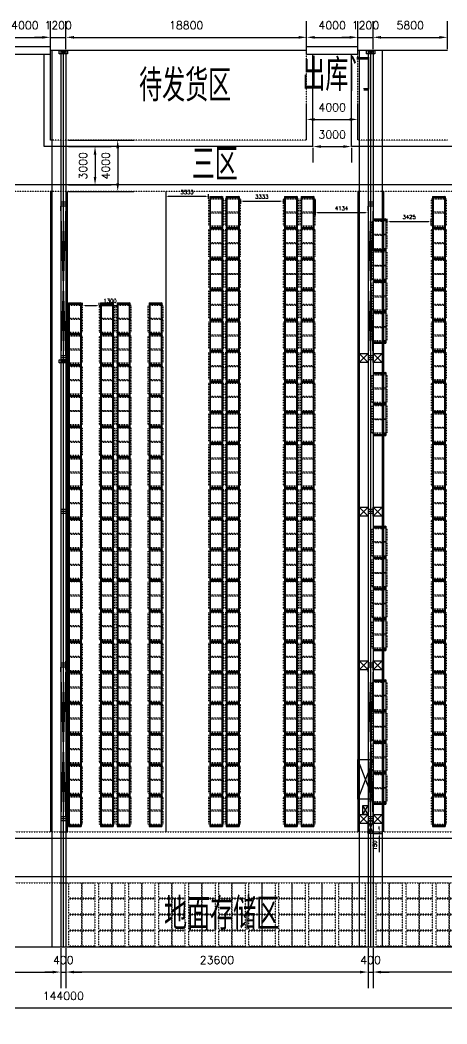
# Model space of a CAD drawing. Header units: millimetres. Extents: x 6622 to 532820, y 3370 to 359312.
# Drawn here: x 247225 to 280562, y 171590 to 249978 of the extents above; entities that cross this region are included whole.
import ezdxf

# ---------------------------------------------------------------- set-up
doc = ezdxf.new("R2010")
doc.units = ezdxf.units.MM
doc.linetypes.add('ACAD_ISO03W100', pattern=[30, 12, -18])
doc.styles.get("Standard").update_dxf_attribs({"font": 'txt', "bigfont": 'gbcbig.shx'})
doc.dimstyles.new('ISO-25', dxfattribs={"dimtxt": 625, "dimasz": 625, "dimexe": 1250, "dimexo": 100, "dimgap": 625, "dimtad": 1, "dimtxsty": 'Standard', "dimcen": 2.5, "dimadec": 0, "dimazin": 0, "dimtfac": 1, "dimtmove": 0, "dimatfit": 3, "dimfxl": 1, "dimarcsym": 0})
doc.dimstyles.new('副本 ISO-25', dxfattribs={"dimtxt": 300, "dimasz": 200, "dimexe": 200, "dimexo": 25, "dimgap": 200, "dimtad": 1, "dimtxsty": 'Standard', "dimcen": 2.5, "dimadec": 0, "dimazin": 0, "dimtfac": 1, "dimtmove": 0, "dimatfit": 3, "dimfxl": 1, "dimarcsym": 0})

# ---------------------------------------------------------------- blocks, each defined once
blk = doc.blocks.new('*D259')
at = {"color": 0, "lineweight": -2, "transparency": 16777216}
for p, q in [((270100, 240000), (270100, 238850)), ((270725, 240100), (272475, 240100)), ((273100, 240000), (273100, 238850))]:
    blk.add_line(p, q, dxfattribs=at)
at = {"color": 0, "transparency": 16777216}
for points in [[(270725, 240204), (270725, 239996), (270100, 240100)], [(272475, 240204), (272475, 239996), (273100, 240100)]]:
    blk.add_solid(points, dxfattribs=at)
at = {"layer": 'Defpoints', "color": 0, "transparency": 16777216}
for p in [(270100, 240100), (273100, 240100), (273100, 240100)]:
    blk.add_point(p, dxfattribs=at)
at = {"color": 0, "transparency": 16777216, "insert": (271600, 241038), "char_height": 625, "attachment_point": 5}
blk.add_mtext('3000', dxfattribs=at)
blk = doc.blocks.new('*D260')
at = {"color": 0, "lineweight": -2, "transparency": 16777216}
for p, q in [((269600, 240700), (269600, 243470)), ((273600, 240700), (273600, 243470)), ((270225, 242220), (272975, 242220))]:
    blk.add_line(p, q, dxfattribs=at)
at = {"color": 0, "transparency": 16777216}
for points in [[(270225, 242324), (270225, 242116), (269600, 242220)], [(272975, 242324), (272975, 242116), (273600, 242220)]]:
    blk.add_solid(points, dxfattribs=at)
at = {"layer": 'Defpoints', "color": 0, "transparency": 16777216}
for p in [(273600, 242220), (269600, 240600), (273600, 240600)]:
    blk.add_point(p, dxfattribs=at)
at = {"color": 0, "transparency": 16777216, "insert": (271600, 243158), "char_height": 625, "attachment_point": 5}
blk.add_mtext('4000', dxfattribs=at)
blk = doc.blocks.new('*D262')
at = {"color": 0, "lineweight": -2, "transparency": 16777216}
for p, q in [((245600, 248000), (245600, 249880)), ((249600, 248000), (249600, 249880)), ((246225, 248630), (248975, 248630))]:
    blk.add_line(p, q, dxfattribs=at)
at = {"color": 0, "transparency": 16777216}
for points in [[(246225, 248734), (246225, 248526), (245600, 248630)], [(248975, 248734), (248975, 248526), (249600, 248630)]]:
    blk.add_solid(points, dxfattribs=at)
at = {"layer": 'Defpoints', "color": 0, "transparency": 16777216}
for p in [(249600, 248630), (245600, 247900), (249600, 247900)]:
    blk.add_point(p, dxfattribs=at)
at = {"color": 0, "transparency": 16777216, "insert": (247600, 249568), "char_height": 625, "attachment_point": 5}
blk.add_mtext('4000', dxfattribs=at)
blk = doc.blocks.new('*D263')
at = {"color": 0, "lineweight": -2, "transparency": 16777216}
for p, q in [((249600, 247700), (249600, 249880)), ((250800, 247700), (250800, 249880)), ((248975, 248630), (248350, 248630)), ((249600, 248630), (250800, 248630)), ((251425, 248630), (252050, 248630))]:
    blk.add_line(p, q, dxfattribs=at)
at = {"color": 0, "transparency": 16777216}
for points in [[(248975, 248734), (248975, 248526), (249600, 248630)], [(251425, 248734), (251425, 248526), (250800, 248630)]]:
    blk.add_solid(points, dxfattribs=at)
at = {"layer": 'Defpoints', "color": 0, "transparency": 16777216}
for p in [(250800, 248630), (249600, 247600), (250800, 247600)]:
    blk.add_point(p, dxfattribs=at)
at = {"color": 0, "transparency": 16777216, "insert": (250200, 249568), "char_height": 625, "attachment_point": 5}
blk.add_mtext('1200', dxfattribs=at)
blk = doc.blocks.new('*D264')
at = {"color": 0, "lineweight": -2, "transparency": 16777216}
for p, q in [((250800, 247700), (250800, 249880)), ((269600, 247700), (269600, 249880)), ((251425, 248630), (268975, 248630))]:
    blk.add_line(p, q, dxfattribs=at)
at = {"color": 0, "transparency": 16777216}
for points in [[(251425, 248734), (251425, 248526), (250800, 248630)], [(268975, 248734), (268975, 248526), (269600, 248630)]]:
    blk.add_solid(points, dxfattribs=at)
at = {"layer": 'Defpoints', "color": 0, "transparency": 16777216}
for p in [(269600, 248630), (250800, 247600), (269600, 247600)]:
    blk.add_point(p, dxfattribs=at)
at = {"color": 0, "transparency": 16777216, "insert": (260200, 249568), "char_height": 625, "attachment_point": 5}
blk.add_mtext('18800', dxfattribs=at)
blk = doc.blocks.new('*D265')
at = {"color": 0, "lineweight": -2, "transparency": 16777216}
for p, q in [((269600, 248000), (269600, 249880)), ((273600, 248000), (273600, 249880)), ((270225, 248630), (272975, 248630))]:
    blk.add_line(p, q, dxfattribs=at)
at = {"color": 0, "transparency": 16777216}
for points in [[(270225, 248734), (270225, 248526), (269600, 248630)], [(272975, 248734), (272975, 248526), (273600, 248630)]]:
    blk.add_solid(points, dxfattribs=at)
at = {"layer": 'Defpoints', "color": 0, "transparency": 16777216}
for p in [(273600, 248630), (269600, 247900), (273600, 247900)]:
    blk.add_point(p, dxfattribs=at)
at = {"color": 0, "transparency": 16777216, "insert": (271600, 249568), "char_height": 625, "attachment_point": 5}
blk.add_mtext('4000', dxfattribs=at)
blk = doc.blocks.new('*D266')
at = {"color": 0, "lineweight": -2, "transparency": 16777216}
for p, q in [((273600, 247700), (273600, 249880)), ((274800, 247700), (274800, 249880)), ((272975, 248630), (272350, 248630)), ((273600, 248630), (274800, 248630)), ((275425, 248630), (276050, 248630))]:
    blk.add_line(p, q, dxfattribs=at)
at = {"color": 0, "transparency": 16777216}
for points in [[(272975, 248734), (272975, 248526), (273600, 248630)], [(275425, 248734), (275425, 248526), (274800, 248630)]]:
    blk.add_solid(points, dxfattribs=at)
at = {"layer": 'Defpoints', "color": 0, "transparency": 16777216}
for p in [(274800, 248630), (273600, 247600), (274800, 247600)]:
    blk.add_point(p, dxfattribs=at)
at = {"color": 0, "transparency": 16777216, "insert": (274200, 249568), "char_height": 625, "attachment_point": 5}
blk.add_mtext('1200', dxfattribs=at)
blk = doc.blocks.new('*D267')
at = {"color": 0, "lineweight": -2, "transparency": 16777216}
for p, q in [((274800, 247700), (274800, 249880)), ((280600, 247700), (280600, 249880)), ((275425, 248630), (279975, 248630))]:
    blk.add_line(p, q, dxfattribs=at)
at = {"color": 0, "transparency": 16777216}
for points in [[(275425, 248734), (275425, 248526), (274800, 248630)], [(279975, 248734), (279975, 248526), (280600, 248630)]]:
    blk.add_solid(points, dxfattribs=at)
at = {"layer": 'Defpoints', "color": 0, "transparency": 16777216}
for p in [(280600, 248630), (274800, 247600), (280600, 247600)]:
    blk.add_point(p, dxfattribs=at)
at = {"color": 0, "transparency": 16777216, "insert": (277700, 249568), "char_height": 625, "attachment_point": 5}
blk.add_mtext('5800', dxfattribs=at)
blk = doc.blocks.new('*D250')
at = {"color": 0, "lineweight": -2, "transparency": 16777216}
for p, q in [((274800, 177500), (274800, 174390)), ((298400, 177500), (298400, 174390)), ((297775, 175640), (275425, 175640))]:
    blk.add_line(p, q, dxfattribs=at)
at = {"color": 0, "transparency": 16777216}
for points in [[(275425, 175744), (275425, 175536), (274800, 175640)], [(297775, 175744), (297775, 175536), (298400, 175640)]]:
    blk.add_solid(points, dxfattribs=at)
at = {"layer": 'Defpoints', "color": 0, "transparency": 16777216}
for p in [(274800, 177600), (298400, 177600), (274800, 175640)]:
    blk.add_point(p, dxfattribs=at)
at = {"color": 0, "transparency": 16777216, "insert": (286600, 176578), "char_height": 625, "attachment_point": 5}
blk.add_mtext('23600', dxfattribs=at)
blk = doc.blocks.new('*D251')
at = {"color": 0, "lineweight": -2, "transparency": 16777216}
for p, q in [((250800, 177500), (250800, 174390)), ((274400, 177500), (274400, 174390)), ((273775, 175640), (251425, 175640))]:
    blk.add_line(p, q, dxfattribs=at)
at = {"color": 0, "transparency": 16777216}
for points in [[(251425, 175744), (251425, 175536), (250800, 175640)], [(273775, 175744), (273775, 175536), (274400, 175640)]]:
    blk.add_solid(points, dxfattribs=at)
at = {"layer": 'Defpoints', "color": 0, "transparency": 16777216}
for p in [(250800, 177600), (274400, 177600), (250800, 175640)]:
    blk.add_point(p, dxfattribs=at)
at = {"color": 0, "transparency": 16777216, "insert": (262600, 176578), "char_height": 625, "attachment_point": 5}
blk.add_mtext('23600', dxfattribs=at)
blk = doc.blocks.new('*D252')
at = {"color": 0, "lineweight": -2, "transparency": 16777216}
for p, q in [((274400, 177500), (274400, 174390)), ((274800, 177500), (274800, 174390)), ((273775, 175640), (273150, 175640)), ((274400, 175640), (274800, 175640)), ((275425, 175640), (276050, 175640))]:
    blk.add_line(p, q, dxfattribs=at)
at = {"color": 0, "transparency": 16777216}
for points in [[(273775, 175744), (273775, 175536), (274400, 175640)], [(275425, 175744), (275425, 175536), (274800, 175640)]]:
    blk.add_solid(points, dxfattribs=at)
at = {"layer": 'Defpoints', "color": 0, "transparency": 16777216}
for p in [(274400, 177600), (274800, 177600), (274800, 175640)]:
    blk.add_point(p, dxfattribs=at)
at = {"color": 0, "transparency": 16777216, "insert": (274600, 176578), "char_height": 625, "attachment_point": 5}
blk.add_mtext('400', dxfattribs=at)
blk = doc.blocks.new('*D253')
at = {"color": 0, "lineweight": -2, "transparency": 16777216}
for p, q in [((226800, 177500), (226800, 174390)), ((250400, 177500), (250400, 174390)), ((227425, 175640), (249775, 175640))]:
    blk.add_line(p, q, dxfattribs=at)
at = {"color": 0, "transparency": 16777216}
for points in [[(227425, 175744), (227425, 175536), (226800, 175640)], [(249775, 175744), (249775, 175536), (250400, 175640)]]:
    blk.add_solid(points, dxfattribs=at)
at = {"layer": 'Defpoints', "color": 0, "transparency": 16777216}
for p in [(226800, 177600), (250400, 177600), (250400, 175640)]:
    blk.add_point(p, dxfattribs=at)
at = {"color": 0, "transparency": 16777216, "insert": (238600, 176578), "char_height": 625, "attachment_point": 5}
blk.add_mtext('23600', dxfattribs=at)
blk = doc.blocks.new('*D254')
at = {"color": 0, "lineweight": -2, "transparency": 16777216}
for p, q in [((250400, 177500), (250400, 174390)), ((250800, 177500), (250800, 174390)), ((249775, 175640), (249150, 175640)), ((250400, 175640), (250800, 175640)), ((251425, 175640), (252050, 175640))]:
    blk.add_line(p, q, dxfattribs=at)
at = {"color": 0, "transparency": 16777216}
for points in [[(249775, 175744), (249775, 175536), (250400, 175640)], [(251425, 175744), (251425, 175536), (250800, 175640)]]:
    blk.add_solid(points, dxfattribs=at)
at = {"layer": 'Defpoints', "color": 0, "transparency": 16777216}
for p in [(250400, 177600), (250800, 177600), (250800, 175640)]:
    blk.add_point(p, dxfattribs=at)
at = {"color": 0, "transparency": 16777216, "insert": (250600, 176578), "char_height": 625, "attachment_point": 5}
blk.add_mtext('400', dxfattribs=at)
blk = doc.blocks.new('*D255')
at = {"color": 0, "lineweight": -2, "transparency": 16777216}
for p, q in [((251000, 240100), (254330, 240100)), ((253080, 239475), (253080, 237725)), ((251000, 237100), (254330, 237100))]:
    blk.add_line(p, q, dxfattribs=at)
at = {"color": 0, "transparency": 16777216}
for points in [[(252976, 239475), (253184, 239475), (253080, 240100)], [(252976, 237725), (253184, 237725), (253080, 237100)]]:
    blk.add_solid(points, dxfattribs=at)
at = {"layer": 'Defpoints', "color": 0, "transparency": 16777216}
for p in [(250900, 240100), (250900, 237100), (253080, 237100)]:
    blk.add_point(p, dxfattribs=at)
at = {"color": 0, "transparency": 16777216, "insert": (252142, 238600), "char_height": 625, "attachment_point": 5, "rotation": 90}
blk.add_mtext('3000', dxfattribs=at)
blk = doc.blocks.new('*D256')
at = {"color": 0, "lineweight": -2, "transparency": 16777216}
for p, q in [((251000, 240600), (256100, 240600)), ((254850, 239975), (254850, 237225)), ((251000, 236600), (256100, 236600))]:
    blk.add_line(p, q, dxfattribs=at)
at = {"color": 0, "transparency": 16777216}
for points in [[(254746, 239975), (254954, 239975), (254850, 240600)], [(254746, 237225), (254954, 237225), (254850, 236600)]]:
    blk.add_solid(points, dxfattribs=at)
at = {"layer": 'Defpoints', "color": 0, "transparency": 16777216}
for p in [(250900, 240600), (250900, 236600), (254850, 236600)]:
    blk.add_point(p, dxfattribs=at)
at = {"color": 0, "transparency": 16777216, "insert": (253912, 238600), "char_height": 625, "attachment_point": 5, "rotation": 90}
blk.add_mtext('4000', dxfattribs=at)
blk = doc.blocks.new('*D288')
at = {"color": 0, "lineweight": -2, "transparency": 16777216}
for p, q in [((178600, 177500), (178600, 171590)), ((322600, 177500), (322600, 171590)), ((179225, 172840), (321975, 172840))]:
    blk.add_line(p, q, dxfattribs=at)
at = {"color": 0, "transparency": 16777216}
for points in [[(179225, 172944), (179225, 172736), (178600, 172840)], [(321975, 172944), (321975, 172736), (322600, 172840)]]:
    blk.add_solid(points, dxfattribs=at)
at = {"layer": 'Defpoints', "color": 0, "transparency": 16777216}
for p in [(178600, 177600), (322600, 177600), (322600, 172840)]:
    blk.add_point(p, dxfattribs=at)
at = {"color": 0, "transparency": 16777216, "insert": (250600, 173778), "char_height": 625, "attachment_point": 5}
blk.add_mtext('144000', dxfattribs=at)
blk = doc.blocks.new('地面托盘')
at = {"color": 3, "linetype": 'ACAD_ISO03W100'}
for points in [[(62730, -1440), (62730, -240), (63730, -240), (63730, -1440)], [(63775, -1440), (63775, -240), (64775, -240), (64775, -1440)], [(65075, -1440), (65075, -240), (66075, -240), (66075, -1440)], [(66120, -1440), (66120, -240), (67120, -240), (67120, -1440)], [(67420, -1440), (67420, -240), (68420, -240), (68420, -1440)], [(68465, -1440), (68465, -240), (69465, -240), (69465, -1440)], [(69765, -1440), (69765, -240), (70765, -240), (70765, -1440)], [(70810, -1440), (70810, -240), (71810, -240), (71810, -1440)], [(72110, -1440), (72110, -240), (73110, -240), (73110, -1440)], [(73155, -1440), (73155, -240), (74155, -240), (74155, -1440)], [(74455, -1440), (74455, -240), (75455, -240), (75455, -1440)], [(75500, -1440), (75500, -240), (76500, -240), (76500, -1440)], [(76800, -1440), (76800, -240), (77800, -240), (77800, -1440)], [(77845, -1440), (77845, -240), (78845, -240), (78845, -1440)], [(79145, -1440), (79145, -240), (80145, -240), (80145, -1440)], [(80190, -1440), (80190, -240), (81190, -240), (81190, -1440)], [(81490, -1440), (81490, -240), (82490, -240), (82490, -1440)], [(82535, -1440), (82535, -240), (83535, -240), (83535, -1440)], [(83835, -1440), (83835, -240), (84835, -240), (84835, -1440)], [(84880, -1440), (84880, -240), (85880, -240), (85880, -1440)], [(62730, -2690), (62730, -1490), (63730, -1490), (63730, -2690)], [(63775, -2690), (63775, -1490), (64775, -1490), (64775, -2690)], [(65075, -2690), (65075, -1490), (66075, -1490), (66075, -2690)], [(66120, -2690), (66120, -1490), (67120, -1490), (67120, -2690)], [(67420, -2690), (67420, -1490), (68420, -1490), (68420, -2690)], [(68465, -2690), (68465, -1490), (69465, -1490), (69465, -2690)], [(69765, -2690), (69765, -1490), (70765, -1490), (70765, -2690)], [(70810, -2690), (70810, -1490), (71810, -1490), (71810, -2690)], [(72110, -2690), (72110, -1490), (73110, -1490), (73110, -2690)], [(73155, -2690), (73155, -1490), (74155, -1490), (74155, -2690)], [(74455, -2690), (74455, -1490), (75455, -1490), (75455, -2690)], [(75500, -2690), (75500, -1490), (76500, -1490), (76500, -2690)], [(76800, -2690), (76800, -1490), (77800, -1490), (77800, -2690)], [(77845, -2690), (77845, -1490), (78845, -1490), (78845, -2690)], [(79145, -2690), (79145, -1490), (80145, -1490), (80145, -2690)], [(80190, -2690), (80190, -1490), (81190, -1490), (81190, -2690)], [(81490, -2690), (81490, -1490), (82490, -1490), (82490, -2690)], [(82535, -2690), (82535, -1490), (83535, -1490), (83535, -2690)], [(83835, -2690), (83835, -1490), (84835, -1490), (84835, -2690)], [(84880, -2690), (84880, -1490), (85880, -1490), (85880, -2690)], [(62730, -3940), (62730, -2740), (63730, -2740), (63730, -3940)], [(63775, -3940), (63775, -2740), (64775, -2740), (64775, -3940)], [(65075, -3940), (65075, -2740), (66075, -2740), (66075, -3940)], [(66120, -3940), (66120, -2740), (67120, -2740), (67120, -3940)], [(67420, -3940), (67420, -2740), (68420, -2740), (68420, -3940)], [(68465, -3940), (68465, -2740), (69465, -2740), (69465, -3940)], [(69765, -3940), (69765, -2740), (70765, -2740), (70765, -3940)], [(70810, -3940), (70810, -2740), (71810, -2740), (71810, -3940)], [(72110, -3940), (72110, -2740), (73110, -2740), (73110, -3940)], [(73155, -3940), (73155, -2740), (74155, -2740), (74155, -3940)], [(74455, -3940), (74455, -2740), (75455, -2740), (75455, -3940)], [(75500, -3940), (75500, -2740), (76500, -2740), (76500, -3940)], [(76800, -3940), (76800, -2740), (77800, -2740), (77800, -3940)], [(77845, -3940), (77845, -2740), (78845, -2740), (78845, -3940)], [(79145, -3940), (79145, -2740), (80145, -2740), (80145, -3940)], [(80190, -3940), (80190, -2740), (81190, -2740), (81190, -3940)], [(81490, -3940), (81490, -2740), (82490, -2740), (82490, -3940)], [(82535, -3940), (82535, -2740), (83535, -2740), (83535, -3940)], [(83835, -3940), (83835, -2740), (84835, -2740), (84835, -3940)], [(84880, -3940), (84880, -2740), (85880, -2740), (85880, -3940)], [(62730, -5190), (62730, -3990), (63730, -3990), (63730, -5190)], [(63775, -5190), (63775, -3990), (64775, -3990), (64775, -5190)], [(65075, -5190), (65075, -3990), (66075, -3990), (66075, -5190)], [(66120, -5190), (66120, -3990), (67120, -3990), (67120, -5190)], [(67420, -5190), (67420, -3990), (68420, -3990), (68420, -5190)], [(68465, -5190), (68465, -3990), (69465, -3990), (69465, -5190)], [(69765, -5190), (69765, -3990), (70765, -3990), (70765, -5190)], [(70810, -5190), (70810, -3990), (71810, -3990), (71810, -5190)], [(72110, -5190), (72110, -3990), (73110, -3990), (73110, -5190)], [(73155, -5190), (73155, -3990), (74155, -3990), (74155, -5190)], [(74455, -5190), (74455, -3990), (75455, -3990), (75455, -5190)], [(75500, -5190), (75500, -3990), (76500, -3990), (76500, -5190)], [(76800, -5190), (76800, -3990), (77800, -3990), (77800, -5190)], [(77845, -5190), (77845, -3990), (78845, -3990), (78845, -5190)], [(79145, -5190), (79145, -3990), (80145, -3990), (80145, -5190)], [(80190, -5190), (80190, -3990), (81190, -3990), (81190, -5190)], [(81490, -5190), (81490, -3990), (82490, -3990), (82490, -5190)], [(82535, -5190), (82535, -3990), (83535, -3990), (83535, -5190)], [(83835, -5190), (83835, -3990), (84835, -3990), (84835, -5190)], [(84880, -5190), (84880, -3990), (85880, -3990), (85880, -5190)]]:
    blk.add_lwpolyline(points, close=True, dxfattribs=at)
blk = doc.blocks.new('*D289')
at = {"color": 0, "lineweight": -2, "transparency": 16777216}
for p, q in [((274825, 186600), (275480, 186600)), ((275280, 186800), (275280, 187000)), ((275280, 186600), (275280, 186450)), ((274825, 186450), (275480, 186450)), ((275280, 186250), (275280, 185000))]:
    blk.add_line(p, q, dxfattribs=at)
at = {"color": 0, "transparency": 16777216}
for points in [[(275247, 186800), (275313, 186800), (275280, 186600)], [(275247, 186250), (275313, 186250), (275280, 186450)]]:
    blk.add_solid(points, dxfattribs=at)
at = {"layer": 'Defpoints', "color": 0, "transparency": 16777216}
for p in [(274800, 186600), (274800, 186450), (275280, 186450)]:
    blk.add_point(p, dxfattribs=at)
at = {"color": 0, "transparency": 16777216, "insert": (274930, 185525), "char_height": 300, "attachment_point": 5, "rotation": 90}
blk.add_mtext('150', dxfattribs=at)
blk = doc.blocks.new('穿梭机货架无通道1')
at = {"color": 6}
for p, q in [((130160, 59555), (130160, 48255)), ((130160, 59555), (131160, 59555)), ((130160, 59455), (131160, 59455)), ((130210, 59555), (130210, 48255)), ((130210, 59555), (131110, 59455)), ((131110, 59555), (130210, 59455)), ((131110, 59555), (131110, 48255)), ((131160, 59555), (131160, 48255)), ((130160, 57155), (131160, 57155)), ((130160, 57055), (131160, 57055)), ((130210, 57155), (131110, 57055)), ((131110, 57155), (130210, 57055)), ((130160, 54755), (131160, 54755)), ((130160, 54655), (131160, 54655)), ((130210, 54755), (131110, 54655)), ((131110, 54755), (130210, 54655)), ((130160, 52355), (131160, 52355)), ((130160, 52255), (131160, 52255)), ((130210, 52355), (131110, 52255)), ((131110, 52355), (130210, 52255)), ((130160, 49955), (131160, 49955)), ((130160, 49855), (131160, 49855)), ((130210, 49955), (131110, 49855)), ((131110, 49955), (130210, 49855)), ((130160, 48255), (130160, 45555)), ((130210, 48255), (130210, 45555)), ((131110, 48255), (131110, 45555)), ((131160, 48255), (131160, 45555)), ((130160, 47555), (131160, 47555)), ((130160, 47455), (131160, 47455)), ((130210, 47555), (131110, 47455)), ((131110, 47555), (130210, 47455)), ((130160, 45555), (130160, 18655)), ((130210, 45555), (130210, 18655)), ((131110, 45555), (131110, 18655)), ((131160, 45555), (131160, 18655)), ((130160, 45155), (131160, 45155)), ((130160, 45055), (131160, 45055)), ((130210, 45155), (131110, 45055)), ((131110, 45155), (130210, 45055)), ((130160, 42755), (131160, 42755)), ((130160, 42655), (131160, 42655)), ((130210, 42755), (131110, 42655)), ((131110, 42755), (130210, 42655)), ((130160, 40355), (131160, 40355)), ((130160, 40255), (131160, 40255)), ((130210, 40355), (131110, 40255)), ((131110, 40355), (130210, 40255)), ((130160, 37955), (131160, 37955)), ((130160, 37855), (131160, 37855)), ((130210, 37955), (131110, 37855)), ((131110, 37955), (130210, 37855)), ((130160, 35555), (131160, 35555)), ((130160, 35455), (131160, 35455)), ((130210, 35555), (131110, 35455)), ((131110, 35555), (130210, 35455)), ((130160, 33155), (131160, 33155)), ((130160, 33055), (131160, 33055)), ((130210, 33155), (131110, 33055)), ((131110, 33155), (130210, 33055)), ((130160, 30755), (131160, 30755)), ((130160, 30655), (131160, 30655)), ((130210, 30755), (131110, 30655)), ((131110, 30755), (130210, 30655)), ((130160, 28355), (131160, 28355)), ((130160, 28255), (131160, 28255)), ((130210, 28355), (131110, 28255)), ((131110, 28355), (130210, 28255)), ((130160, 25955), (131160, 25955)), ((130210, 25955), (131110, 25855)), ((131110, 25955), (130210, 25855)), ((130160, 25855), (131160, 25855)), ((130160, 23555), (131160, 23555)), ((130210, 23555), (131110, 23455)), ((131110, 23555), (130210, 23455)), ((130160, 23455), (131160, 23455)), ((130160, 21155), (131160, 21155)), ((130160, 21055), (131160, 21055)), ((130210, 21155), (131110, 21055)), ((131110, 21155), (130210, 21055)), ((130160, 18755), (131160, 18755)), ((130160, 18655), (131160, 18655)), ((130210, 18755), (131110, 18655)), ((131110, 18755), (130210, 18655))]:
    blk.add_line(p, q, dxfattribs=at)
at = {"color": 3, "linetype": 'ACAD_ISO03W100'}
for points in [[(130060, 59355), (130060, 58355), (131260, 58355), (131260, 59355)], [(130060, 58255), (130060, 57255), (131260, 57255), (131260, 58255)], [(130060, 56955), (130060, 55955), (131260, 55955), (131260, 56955)], [(130060, 55855), (130060, 54855), (131260, 54855), (131260, 55855)], [(130060, 54555), (130060, 53555), (131260, 53555), (131260, 54555)], [(130060, 53455), (130060, 52455), (131260, 52455), (131260, 53455)], [(130060, 52155), (130060, 51155), (131260, 51155), (131260, 52155)], [(130060, 51055), (130060, 50055), (131260, 50055), (131260, 51055)], [(130060, 49755), (130060, 48755), (131260, 48755), (131260, 49755)], [(130060, 48655), (130060, 47655), (131260, 47655), (131260, 48655)], [(130060, 47355), (130060, 46355), (131260, 46355), (131260, 47355)], [(130060, 46255), (130060, 45255), (131260, 45255), (131260, 46255)], [(130060, 44955), (130060, 43955), (131260, 43955), (131260, 44955)], [(130060, 43855), (130060, 42855), (131260, 42855), (131260, 43855)], [(130060, 42555), (130060, 41555), (131260, 41555), (131260, 42555)], [(130060, 41455), (130060, 40455), (131260, 40455), (131260, 41455)], [(130060, 40155), (130060, 39155), (131260, 39155), (131260, 40155)], [(130060, 39055), (130060, 38055), (131260, 38055), (131260, 39055)], [(130060, 37755), (130060, 36755), (131260, 36755), (131260, 37755)], [(130060, 36655), (130060, 35655), (131260, 35655), (131260, 36655)], [(130060, 35355), (130060, 34355), (131260, 34355), (131260, 35355)], [(130060, 34255), (130060, 33255), (131260, 33255), (131260, 34255)], [(130060, 32955), (130060, 31955), (131260, 31955), (131260, 32955)], [(130060, 31855), (130060, 30855), (131260, 30855), (131260, 31855)], [(130060, 30555), (130060, 29555), (131260, 29555), (131260, 30555)], [(130060, 29455), (130060, 28455), (131260, 28455), (131260, 29455)], [(130060, 28155), (130060, 27155), (131260, 27155), (131260, 28155)], [(130060, 27055), (130060, 26055), (131260, 26055), (131260, 27055)], [(130060, 25755), (130060, 24755), (131260, 24755), (131260, 25755)], [(130060, 24655), (130060, 23655), (131260, 23655), (131260, 24655)], [(130060, 23355), (130060, 22355), (131260, 22355), (131260, 23355)], [(130060, 22255), (130060, 21255), (131260, 21255), (131260, 22255)], [(130060, 20955), (130060, 19955), (131260, 19955), (131260, 20955)], [(130060, 19855), (130060, 18855), (131260, 18855), (131260, 19855)]]:
    blk.add_lwpolyline(points, close=True, dxfattribs=at)
blk = doc.blocks.new('货架')
at = {"color": 6}
for p, q in [((213640, 135175), (214640, 135175)), ((213640, 135175), (213640, 115875)), ((213640, 135075), (214640, 135075)), ((213690, 135175), (213690, 115875)), ((213690, 135175), (214590, 135075)), ((214590, 135175), (213690, 135075)), ((214590, 135175), (214590, 115875)), ((214640, 135175), (214640, 115875)), ((213640, 132775), (214640, 132775)), ((213640, 132675), (214640, 132675)), ((213690, 132775), (214590, 132675)), ((214590, 132775), (213690, 132675)), ((213640, 130375), (214640, 130375)), ((213640, 130275), (214640, 130275)), ((213690, 130375), (214590, 130275)), ((214590, 130375), (213690, 130275)), ((213640, 127975), (214640, 127975)), ((213640, 127875), (214640, 127875)), ((213690, 127975), (214590, 127875)), ((214590, 127975), (213690, 127875)), ((213640, 125575), (214640, 125575)), ((213640, 125475), (214640, 125475)), ((213690, 125575), (214590, 125475)), ((214590, 125575), (213690, 125475)), ((213640, 123175), (214640, 123175)), ((213640, 123075), (214640, 123075)), ((213690, 123175), (214590, 123075)), ((214590, 123175), (213690, 123075)), ((213640, 120775), (214640, 120775)), ((213690, 120775), (214590, 120675)), ((214590, 120775), (213690, 120675)), ((213640, 120675), (214640, 120675)), ((213640, 118375), (214640, 118375)), ((213690, 118375), (214590, 118275)), ((214590, 118375), (213690, 118275)), ((213640, 118275), (214640, 118275)), ((213640, 112475), (213640, 85975)), ((213690, 112475), (213690, 85975)), ((214590, 112475), (214590, 85975)), ((214640, 112475), (214640, 85975)), ((213640, 110075), (214640, 110075)), ((213640, 109975), (214640, 109975)), ((213690, 110075), (214590, 109975)), ((214590, 110075), (213690, 109975)), ((213640, 107675), (214640, 107675)), ((213640, 107575), (214640, 107575)), ((213690, 107675), (214590, 107575)), ((214590, 107675), (213690, 107575)), ((213640, 105275), (214640, 105275)), ((213640, 105175), (214640, 105175)), ((213690, 105275), (214590, 105175)), ((214590, 105275), (213690, 105175)), ((213640, 102875), (214640, 102875)), ((213640, 102775), (214640, 102775)), ((213690, 102875), (214590, 102775)), ((214590, 102875), (213690, 102775)), ((213640, 100475), (214640, 100475)), ((213640, 100375), (214640, 100375)), ((213690, 100475), (214590, 100375)), ((214590, 100475), (213690, 100375)), ((213640, 98075), (214640, 98075)), ((213690, 98075), (214590, 97975)), ((214590, 98075), (213690, 97975)), ((213640, 97975), (214640, 97975)), ((213640, 95675), (214640, 95675)), ((213690, 95675), (214590, 95575)), ((214590, 95675), (213690, 95575)), ((213640, 95575), (214640, 95575)), ((213640, 93275), (214640, 93275)), ((213640, 93175), (214640, 93175)), ((213690, 93275), (214590, 93175)), ((214590, 93275), (213690, 93175)), ((213640, 90875), (214640, 90875)), ((213640, 90775), (214640, 90775)), ((213690, 90875), (214590, 90775)), ((214590, 90875), (213690, 90775)), ((213640, 88475), (214640, 88475)), ((213640, 88375), (214640, 88375)), ((213690, 88475), (214590, 88375)), ((214590, 88475), (213690, 88375)), ((213640, 86075), (214640, 86075)), ((213640, 85975), (214640, 85975)), ((213690, 86075), (214590, 85975)), ((214590, 86075), (213690, 85975))]:
    blk.add_line(p, q, dxfattribs=at)
at = {"color": 5}
for p, q in [((213640, 115975), (214640, 115975)), ((213640, 115875), (214640, 115875)), ((213640, 115875), (213640, 112475)), ((213690, 115975), (214590, 115875)), ((214590, 115975), (213690, 115875)), ((213690, 115875), (213690, 112475)), ((214590, 115875), (214590, 112475)), ((214640, 115875), (214640, 112475)), ((213640, 112475), (214640, 112475)), ((213640, 112375), (214640, 112375)), ((213690, 112475), (214590, 112375)), ((214590, 112475), (213690, 112375))]:
    blk.add_line(p, q, dxfattribs=at)
at = {"color": 3, "linetype": 'ACAD_ISO03W100'}
for points in [[(213540, 134975), (213540, 133975), (214740, 133975), (214740, 134975)], [(213540, 133875), (213540, 132875), (214740, 132875), (214740, 133875)], [(213540, 132575), (213540, 131575), (214740, 131575), (214740, 132575)], [(213540, 131475), (213540, 130475), (214740, 130475), (214740, 131475)], [(213540, 130175), (213540, 129175), (214740, 129175), (214740, 130175)], [(213540, 129075), (213540, 128075), (214740, 128075), (214740, 129075)], [(213540, 127775), (213540, 126775), (214740, 126775), (214740, 127775)], [(213540, 126675), (213540, 125675), (214740, 125675), (214740, 126675)], [(213540, 125375), (213540, 124375), (214740, 124375), (214740, 125375)], [(213540, 124275), (213540, 123275), (214740, 123275), (214740, 124275)], [(213540, 122975), (213540, 121975), (214740, 121975), (214740, 122975)], [(213540, 121875), (213540, 120875), (214740, 120875), (214740, 121875)], [(213540, 120575), (213540, 119575), (214740, 119575), (214740, 120575)], [(213540, 119475), (213540, 118475), (214740, 118475), (214740, 119475)], [(213540, 118175), (213540, 117175), (214740, 117175), (214740, 118175)], [(213540, 117075), (213540, 116075), (214740, 116075), (214740, 117075)], [(213540, 115775), (213540, 114775), (214740, 114775), (214740, 115775)], [(213540, 114675), (213540, 113675), (214740, 113675), (214740, 114675)], [(213540, 113575), (213540, 112575), (214740, 112575), (214740, 113575)], [(213540, 112275), (213540, 111275), (214740, 111275), (214740, 112275)], [(213540, 111175), (213540, 110175), (214740, 110175), (214740, 111175)], [(213540, 109875), (213540, 108875), (214740, 108875), (214740, 109875)], [(213540, 108775), (213540, 107775), (214740, 107775), (214740, 108775)], [(213540, 107475), (213540, 106475), (214740, 106475), (214740, 107475)], [(213540, 106375), (213540, 105375), (214740, 105375), (214740, 106375)], [(213540, 105075), (213540, 104075), (214740, 104075), (214740, 105075)], [(213540, 103975), (213540, 102975), (214740, 102975), (214740, 103975)], [(213540, 102675), (213540, 101675), (214740, 101675), (214740, 102675)], [(213540, 101575), (213540, 100575), (214740, 100575), (214740, 101575)], [(213540, 100275), (213540, 99275), (214740, 99275), (214740, 100275)], [(213540, 99175), (213540, 98175), (214740, 98175), (214740, 99175)], [(213540, 97875), (213540, 96875), (214740, 96875), (214740, 97875)], [(213540, 96775), (213540, 95775), (214740, 95775), (214740, 96775)], [(213540, 95475), (213540, 94475), (214740, 94475), (214740, 95475)], [(213540, 94375), (213540, 93375), (214740, 93375), (214740, 94375)], [(213540, 93075), (213540, 92075), (214740, 92075), (214740, 93075)], [(213540, 91975), (213540, 90975), (214740, 90975), (214740, 91975)], [(213540, 90675), (213540, 89675), (214740, 89675), (214740, 90675)], [(213540, 89575), (213540, 88575), (214740, 88575), (214740, 89575)], [(213540, 88275), (213540, 87275), (214740, 87275), (214740, 88275)], [(213540, 87175), (213540, 86175), (214740, 86175), (214740, 87175)]]:
    blk.add_lwpolyline(points, close=True, dxfattribs=at)
blk = doc.blocks.new('*D290')
at = {"color": 0, "lineweight": -2, "transparency": 16777216}
for p, q in [((258600, 236575), (258600, 235990)), ((261733, 236190), (258800, 236190)), ((261933, 236025), (261933, 236390))]:
    blk.add_line(p, q, dxfattribs=at)
at = {"color": 0, "transparency": 16777216}
for points in [[(258800, 236223), (258800, 236157), (258600, 236190)], [(261733, 236223), (261733, 236157), (261933, 236190)]]:
    blk.add_solid(points, dxfattribs=at)
at = {"layer": 'Defpoints', "color": 0, "transparency": 16777216}
for p in [(258600, 236600), (258600, 236190), (261933, 236000)]:
    blk.add_point(p, dxfattribs=at)
at = {"color": 0, "transparency": 16777216, "insert": (260266, 236540), "char_height": 300, "attachment_point": 5}
blk.add_mtext('3333', dxfattribs=at)
blk = doc.blocks.new('*D291')
at = {"color": 0, "lineweight": -2, "transparency": 16777216}
for p, q in [((264433, 235975), (264433, 235640)), ((267766, 235975), (267766, 235640)), ((264633, 235840), (267566, 235840))]:
    blk.add_line(p, q, dxfattribs=at)
at = {"color": 0, "transparency": 16777216}
for points in [[(264633, 235873), (264633, 235807), (264433, 235840)], [(267566, 235873), (267566, 235807), (267766, 235840)]]:
    blk.add_solid(points, dxfattribs=at)
at = {"layer": 'Defpoints', "color": 0, "transparency": 16777216}
for p in [(264433, 236000), (267766, 236000), (267766, 235840)]:
    blk.add_point(p, dxfattribs=at)
at = {"color": 0, "transparency": 16777216, "insert": (266100, 236190), "char_height": 300, "attachment_point": 5}
blk.add_mtext('3333', dxfattribs=at)
blk = doc.blocks.new('梁下货架1')
at = {"color": 6}
for p, q in [((104660, 54230), (104660, 49330)), ((104660, 54230), (105660, 54230)), ((104660, 54130), (105660, 54130)), ((104710, 54230), (105610, 54130)), ((105610, 54230), (104710, 54130)), ((105660, 54230), (105660, 49330)), ((104660, 51830), (105660, 51830)), ((104710, 51830), (105610, 51730)), ((105610, 51830), (104710, 51730)), ((104660, 51730), (105660, 51730)), ((104660, 49430), (105660, 49430)), ((104710, 49430), (105610, 49330)), ((105610, 49430), (104710, 49330)), ((104660, 49330), (105660, 49330))]:
    blk.add_line(p, q, dxfattribs=at)
at = {"color": 3, "linetype": 'ACAD_ISO03W100'}
for points in [[(104560, 54030), (104560, 53030), (105760, 53030), (105760, 54030)], [(104560, 52930), (104560, 51930), (105760, 51930), (105760, 52930)], [(104560, 51630), (104560, 50630), (105760, 50630), (105760, 51630)], [(104560, 50530), (104560, 49530), (105760, 49530), (105760, 50530)]]:
    blk.add_lwpolyline(points, close=True, dxfattribs=at)
blk = doc.blocks.new('梁下货架')
at = {"color": 6}
for p, q in [((104760, 67430), (104760, 57730)), ((104760, 67430), (105760, 67430)), ((104810, 67430), (105710, 67330)), ((105710, 67430), (104810, 67330)), ((105760, 67430), (105760, 57730)), ((104760, 67330), (105760, 67330)), ((104760, 65030), (105760, 65030)), ((104760, 64930), (105760, 64930)), ((104810, 65030), (105710, 64930)), ((105710, 65030), (104810, 64930)), ((104760, 62630), (105760, 62630)), ((104760, 62530), (105760, 62530)), ((104810, 62630), (105710, 62530)), ((105710, 62630), (104810, 62530)), ((104760, 60230), (105760, 60230)), ((104760, 60130), (105760, 60130)), ((104810, 60230), (105710, 60130)), ((105710, 60230), (104810, 60130)), ((104760, 57830), (105760, 57830)), ((104760, 57730), (105760, 57730)), ((104810, 57830), (105710, 57730)), ((105710, 57830), (104810, 57730))]:
    blk.add_line(p, q, dxfattribs=at)
at = {"color": 3, "linetype": 'ACAD_ISO03W100'}
for points in [[(104660, 67230), (104660, 66230), (105860, 66230), (105860, 67230)], [(104660, 66130), (104660, 65130), (105860, 65130), (105860, 66130)], [(104660, 64830), (104660, 63830), (105860, 63830), (105860, 64830)], [(104660, 63730), (104660, 62730), (105860, 62730), (105860, 63730)], [(104660, 62430), (104660, 61430), (105860, 61430), (105860, 62430)], [(104660, 61330), (104660, 60330), (105860, 60330), (105860, 61330)], [(104660, 60030), (104660, 59030), (105860, 59030), (105860, 60030)], [(104660, 58930), (104660, 57930), (105860, 57930), (105860, 58930)]]:
    blk.add_lwpolyline(points, close=True, dxfattribs=at)
blk = doc.blocks.new('*D292')
at = {"color": 0, "lineweight": -2, "transparency": 16777216}
for p, q in [((275900, 234275), (275900, 234450)), ((279325, 233925), (279325, 234450)), ((276100, 234250), (279125, 234250))]:
    blk.add_line(p, q, dxfattribs=at)
at = {"color": 0, "transparency": 16777216}
for points in [[(276100, 234283), (276100, 234217), (275900, 234250)], [(279125, 234283), (279125, 234217), (279325, 234250)]]:
    blk.add_solid(points, dxfattribs=at)
at = {"layer": 'Defpoints', "color": 0, "transparency": 16777216}
for p in [(275900, 234250), (279325, 234250), (279325, 233900)]:
    blk.add_point(p, dxfattribs=at)
at = {"color": 0, "transparency": 16777216, "insert": (277612, 234600), "char_height": 300, "attachment_point": 5}
blk.add_mtext('3425', dxfattribs=at)
blk = doc.blocks.new('*D294')
at = {"color": 0, "lineweight": -2, "transparency": 16777216}
for p, q in [((252100, 227725), (252100, 227900)), ((252300, 227700), (253200, 227700)), ((253400, 227725), (253400, 227900)), ((253400, 227700), (254900, 227700))]:
    blk.add_line(p, q, dxfattribs=at)
at = {"color": 0, "transparency": 16777216}
for points in [[(252300, 227733), (252300, 227667), (252100, 227700)], [(253200, 227733), (253200, 227667), (253400, 227700)]]:
    blk.add_solid(points, dxfattribs=at)
at = {"layer": 'Defpoints', "color": 0, "transparency": 16777216}
for p in [(252100, 227700), (253400, 227700), (253400, 227700)]:
    blk.add_point(p, dxfattribs=at)
at = {"color": 0, "transparency": 16777216, "insert": (254250, 228050), "char_height": 300, "attachment_point": 5}
blk.add_mtext('1300', dxfattribs=at)
blk = doc.blocks.new('*D295')
at = {"color": 0, "lineweight": -2, "transparency": 16777216}
for p, q in [((270266, 235975), (270266, 234730)), ((274400, 236575), (274400, 234730)), ((274200, 234930), (270466, 234930))]:
    blk.add_line(p, q, dxfattribs=at)
at = {"color": 0, "transparency": 16777216}
for points in [[(270466, 234963), (270466, 234897), (270266, 234930)], [(274200, 234963), (274200, 234897), (274400, 234930)]]:
    blk.add_solid(points, dxfattribs=at)
at = {"layer": 'Defpoints', "color": 0, "transparency": 16777216}
for p in [(270266, 236000), (274400, 236600), (270266, 234930)]:
    blk.add_point(p, dxfattribs=at)
at = {"color": 0, "transparency": 16777216, "insert": (272333, 235280), "char_height": 300, "attachment_point": 5}
blk.add_mtext('4134', dxfattribs=at)

msp = doc.modelspace()

# ---------------------------------------------------------------- linework, layer by layer
for p, q in [((249600, 247900), (245600, 247900)), ((273599.998, 247899.876), (269599.998, 247899.876)), ((269599.998, 247299.876), (269599.998, 247899.876)), ((273599.998, 247299.876), (273599.998, 247899.876)), ((249600, 247300), (245600, 247300)), ((269599.998, 247600), (249600, 247600)), ((273599.998, 247299.876), (269599.998, 247299.876)), ((270099.998, 240100), (270099.998, 247299.876)), ((273099.998, 240100), (273099.998, 247299.876)), ((280600, 247600), (273599.998, 247600)), ((270099.998, 240100), (249100, 240100)), ((282100, 240100), (273099.998, 240100)), ((312100, 237100), (182100, 237100)), ((182100, 186100), (312100, 186100)), ((182100, 183092.819), (322300, 183092.819)), ((178600, 177600), (322600, 177600))]:
    msp.add_line(p, q)
at = {"color": 2, "linetype": 'Continuous'}
msp.add_line((249600, 240600), (249600, 247900), dxfattribs=at)
at = {"color": 0}
for p, q in [((249100, 240100), (249100, 247300)), ((250925, 247350), (250275, 247600)), ((250275, 247350), (250925, 247600)), ((274925, 247350), (274275, 247600)), ((274275, 247350), (274925, 247600)), ((250925, 223200), (250275, 223450)), ((250275, 223200), (250925, 223450)), ((274400, 223250), (273700, 223950)), ((273700, 223250), (274400, 223950)), ((275500, 223250), (274800, 223950)), ((274800, 223250), (275500, 223950)), ((274400, 211250), (273700, 211950)), ((273700, 211250), (274400, 211950)), ((275500, 211250), (274800, 211950)), ((274800, 211250), (275500, 211950)), ((251050, 199275), (250800, 199925)), ((250800, 199275), (251050, 199925)), ((274400, 199250), (273700, 199950)), ((273700, 199250), (274400, 199950)), ((275500, 199250), (274800, 199950)), ((274800, 199250), (275500, 199950)), ((274800, 189150), (273600, 192250)), ((274800, 192250), (273600, 189150)), ((274400, 187950), (274000, 188650)), ((274000, 187950), (274400, 188650)), ((274400, 187250), (273700, 187950)), ((273700, 187250), (274400, 187950)), ((275500, 187250), (274800, 187950)), ((274800, 187250), (275500, 187950))]:
    msp.add_line(p, q, dxfattribs=at)
at = {"color": 1}
for p, q in [((249700, 247600), (249700, 177600)), ((273699.961, 247602.777), (273699.961, 177602.777)), ((275500, 247600), (275500, 177600)), ((274800, 187450), (274400, 186450)), ((274800, 186450), (274400, 187450))]:
    msp.add_line(p, q, dxfattribs=at)
at = {"color": 4}
for p, q in [((250400, 247600), (250400, 177600)), ((250600, 247600), (250600, 177600)), ((250800, 247600), (250800, 177600)), ((274400, 247600), (274400, 177600)), ((274600, 247600), (274600, 177600)), ((274800, 247600), (274800, 177600)), ((250800, 235750), (250400, 235750)), ((250800, 235600), (250400, 235600)), ((250800, 235450), (250400, 235450)), ((250800, 235450), (250400, 223750)), ((250800, 223750), (250400, 235450)), ((274800, 235750), (274400, 235750)), ((274800, 235600), (274400, 235600)), ((274800, 235450), (274400, 235450)), ((274800, 223750), (274400, 235450)), ((274800, 235450), (274400, 223750)), ((250800, 223750), (250400, 223750)), ((250800, 223600), (250400, 223600)), ((250800, 223450), (250400, 223450)), ((274800, 223750), (274400, 223750)), ((274800, 223600), (274400, 223600)), ((274800, 223450), (274400, 223450)), ((250800, 211750), (250400, 211750)), ((274800, 211750), (274400, 211750)), ((250800, 211600), (250400, 211600)), ((250800, 211450), (250400, 211450)), ((274800, 211600), (274400, 211600)), ((274800, 211450), (274400, 211450)), ((250800, 199750), (250400, 199750)), ((250800, 199600), (250400, 199600)), ((250800, 199450), (250400, 199450)), ((250800, 187750), (250400, 199450)), ((250800, 199450), (250400, 187750)), ((274800, 199750), (274400, 199750)), ((274800, 199600), (274400, 199600)), ((274800, 199450), (274400, 199450)), ((274800, 187750), (274400, 199450)), ((274800, 199450), (274400, 187750)), ((250800, 187750), (250400, 187750)), ((250800, 187600), (250400, 187600)), ((250800, 187450), (250400, 187450)), ((274800, 187750), (274400, 187750)), ((274800, 187600), (274400, 187600)), ((274800, 187450), (274400, 187450))]:
    msp.add_line(p, q, dxfattribs=at)
at = {"color": 2, "linetype": 'ACAD_ISO03W100'}
for p, q in [((269599.998, 240600), (269599.998, 247299.876)), ((273599.998, 240600), (273599.998, 247299.876)), ((269599.998, 240600), (249600, 240600)), ((280600, 240600), (273599.998, 240600)), ((311600, 236600), (182600, 236600)), ((182600, 186600), (311600, 186600)), ((182600, 182600), (322300, 182600))]:
    msp.add_line(p, q, dxfattribs=at)
at = {"color": 2}
for p, q in [((249600, 236600), (249600, 186600)), ((250900, 236600), (250900, 186600)), ((258600, 236600), (258600, 186600)), ((273599.961, 236602.777), (273599.961, 186602.777)), ((275600, 236600), (275600, 186600))]:
    msp.add_line(p, q, dxfattribs=at)
at = {"color": 0}
for points in [[(250275, 247600), (250925, 247600), (250925, 247350), (250275, 247350)], [(274275, 247600), (274925, 247600), (274925, 247350), (274275, 247350)], [(250275, 223450), (250925, 223450), (250925, 223200), (250275, 223200)], [(273700, 223950), (274400, 223950), (274400, 223250), (273700, 223250)], [(274800, 223950), (275500, 223950), (275500, 223250), (274800, 223250)], [(273700, 211950), (274400, 211950), (274400, 211250), (273700, 211250)], [(274800, 211950), (275500, 211950), (275500, 211250), (274800, 211250)], [(250800, 199925), (251050, 199925), (251050, 199275), (250800, 199275)], [(273700, 199950), (274400, 199950), (274400, 199250), (273700, 199250)], [(274800, 199950), (275500, 199950), (275500, 199250), (274800, 199250)], [(273600, 192250), (274800, 192250), (274800, 189150), (273600, 189150)], [(274000, 188650), (274400, 188650), (274400, 187950), (274000, 187950)], [(273700, 187950), (274400, 187950), (274400, 187250), (273700, 187250)], [(274800, 187950), (275500, 187950), (275500, 187250), (274800, 187250)]]:
    msp.add_lwpolyline(points, close=True, dxfattribs=at)
at = {"color": 1}
msp.add_lwpolyline([(274400, 187450), (274800, 187450), (274800, 186450), (274400, 186450)], close=True, dxfattribs=at)

# ---------------------------------------------------------------- block references
at = {"color": 0}
for name, p in [('货架', (48393, 101025)), ('货架', (49693, 101025)), ('货架', (54226, 101025)), ('货架', (55526, 101025)), ('货架', (65785, 101025)), ('梁下货架', (170040, 167020)), ('穿梭机货架无通道1', (120840, 168345)), ('穿梭机货架无通道1', (123340, 168345)), ('穿梭机货架无通道1', (124640, 168345)), ('穿梭机货架无通道1', (127140, 168345)), ('梁下货架1', (170140, 168220)), ('梁下货架', (170040, 143020)), ('梁下货架', (170040, 131020)), ('地面托盘', (188295, 182840)), ('地面托盘', (212295, 182840))]:
    msp.add_blockref(name, p, dxfattribs=at)

# ---------------------------------------------------------------- texts
at = {"color": 0, "char_height": 2500, "attachment_point": 1}
for s, insert, width in [('出库门', (269268.938, 246947.757), 7700.04118), ('待发货区', (256516.224, 246121.246), 7700.04118), ('三区', (260635.602, 239956.83), 4268.9301), ('地面存储区', (258467.011, 181431.768), 9090.33867)]:
    msp.add_mtext(s, dxfattribs=dict(at, insert=insert, width=width))

# ---------------------------------------------------------------- dimensions: what is measured, and where the dimension line sits
at = {"color": 0}
for base, p1, p2, dimstyle, picture, middle in [((249600, 248630), (245600, 247900), (249600, 247900), 'ISO-25', '*D262', (247600, 249567.5)), ((269599.998, 248630), (250800, 247600), (269599.998, 247600), 'ISO-25', '*D264', (260199.999, 249567.5)), ((273599.998, 248630), (269599.998, 247899.876), (273599.998, 247899.876), 'ISO-25', '*D265', (271599.998, 249567.5)), ((280600, 248630), (274800, 247600), (280600, 247600), 'ISO-25', '*D267', (277700, 249567.5)), ((258600, 236190), (261933, 236000), (258600, 236600), '副本 ISO-25', '*D290', (260266.5, 236540)), ((267766, 235840), (264433, 236000), (267766, 236000), '副本 ISO-25', '*D291', (266099.5, 236190)), ((270266, 234930), (274400, 236600), (270266, 236000), '副本 ISO-25', '*D295', (272333, 235280)), ((279325, 234250), (275900, 234250), (279325, 233900), '副本 ISO-25', '*D292', (277612.5, 234600)), ((253400, 227700), (252100, 227700), (253400, 227700), '副本 ISO-25', '*D294', (254250, 228050)), ((322600, 172840), (178600, 177600), (322600, 177600), 'ISO-25', '*D288', (250600, 173777.5)), ((250400, 175640), (226800, 177600), (250400, 177600), 'ISO-25', '*D253', (238600, 176577.5)), ((250800, 175640), (274400, 177600), (250800, 177600), 'ISO-25', '*D251', (262600, 176577.5))]:
    dim = msp.add_linear_dim(base=base, p1=p1, p2=p2, dimstyle=dimstyle, dxfattribs=at)
    dim.commit()
    dim.dimension.update_dxf_attribs({"geometry": picture, "text_midpoint": middle})
for base, p1, p2, picture, middle in [((250800, 248630), (249600, 247600), (250800, 247600), '*D263', (250200, 248630)), ((274800, 248630), (273599.998, 247600), (274800, 247600), '*D266', (274199.999, 248630)), ((273599.998, 242220), (269599.998, 240600), (273599.998, 240600), '*D260', (271599.998, 242220)), ((273099.998, 240100), (270099.998, 240100), (273099.998, 240100), '*D259', (271599.998, 240100)), ((250800, 175640), (250400, 177600), (250800, 177600), '*D254', (250600, 175640)), ((274800, 175640), (274400, 177600), (274800, 177600), '*D252', (274600, 175640)), ((274800, 175640), (298400, 177600), (274800, 177600), '*D250', (286600, 175640))]:
    dim = msp.add_linear_dim(base=base, p1=p1, p2=p2, dimstyle='ISO-25', dxfattribs=at)
    dim.commit()
    dim.dimension.update_dxf_attribs({"geometry": picture, "text_midpoint": middle, "dimtype": 160})
for base, p1, p2, dimstyle, picture, middle in [((254850, 236600), (250900, 240600), (250900, 236600), 'ISO-25', '*D256', (253912.5, 238600)), ((275280, 186450), (274800, 186600), (274800, 186450), '副本 ISO-25', '*D289', (274930, 185525))]:
    dim = msp.add_linear_dim(base=base, p1=p1, p2=p2, angle=90, dimstyle=dimstyle, dxfattribs=at)
    dim.commit()
    dim.dimension.update_dxf_attribs({"geometry": picture, "text_midpoint": middle})
dim = msp.add_linear_dim(base=(253080, 237100), p1=(250900, 240100), p2=(250900, 237100), angle=90, dimstyle='ISO-25', dxfattribs=at)
dim.commit()
dim.dimension.update_dxf_attribs({"geometry": '*D255', "text_midpoint": (253080, 238600), "dimtype": 160})

doc.saveas('drawing.dxf')
